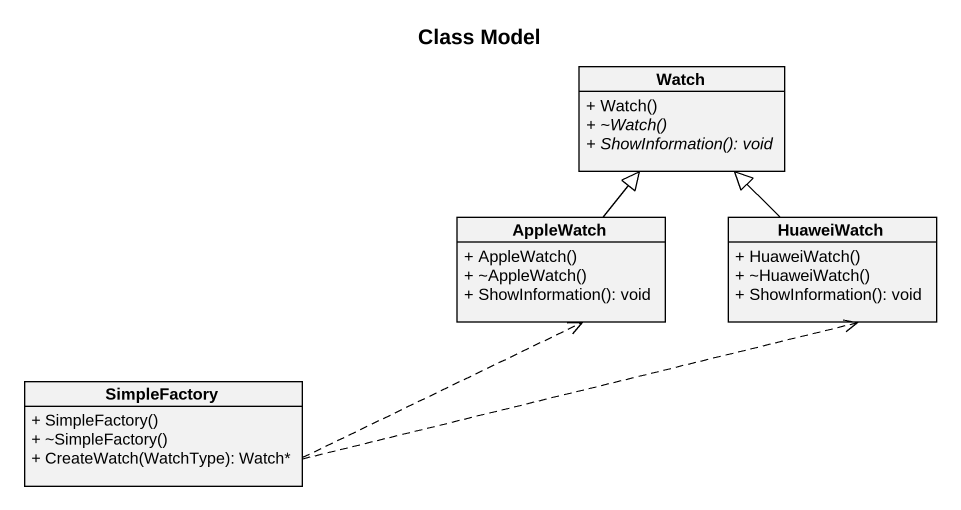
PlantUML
@startuml
title Class Model
hide circle
hide empty members
skinparam classAttributeIconSize 0
class Watch {
  + Watch()
  {abstract} + ~Watch()
  {abstract} + ShowInformation(): void
}
class AppleWatch {
  + AppleWatch()
  + ~AppleWatch()
  + ShowInformation(): void
}
class HuaweiWatch {
  + HuaweiWatch()
  + ~HuaweiWatch()
  + ShowInformation(): void
}
class SimpleFactory {
  + SimpleFactory()
  + ~SimpleFactory()
  + CreateWatch(WatchType): Watch*
}
AppleWatch -up-|> Watch
HuaweiWatch -up-|> Watch
SimpleFactory .right.> AppleWatch
SimpleFactory .right.> HuaweiWatch
@enduml
